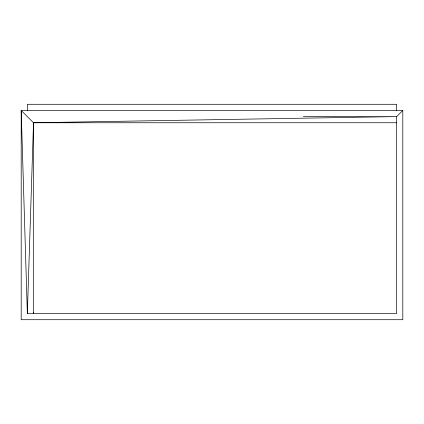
<?xml version="1.0" encoding="UTF-8"?>
<svg xmlns="http://www.w3.org/2000/svg" width="424" height="424" viewBox="0 0 424 424"><rect width="100%" height="100%" fill="white"/><g stroke="black" fill="none" stroke-linecap="round" stroke-linejoin="round"><path stroke-width="0.64" d="M27.353 312.234L27.353 313.553L21.2 110.447L33.512 122.753L27.353 313.553L396.647 313.553L396.647 116.6L402.8 110.447L402.8 319.712L21.2 319.712L21.2 110.447L402.8 110.447M33.47 312.234L33.512 313.553L33.512 122.753L396.647 116.6L303.33 116.6M33.512 122.753L396.647 122.753M396.647 110.447L396.647 104.288L27.353 104.288L27.353 110.447"/></g></svg>
